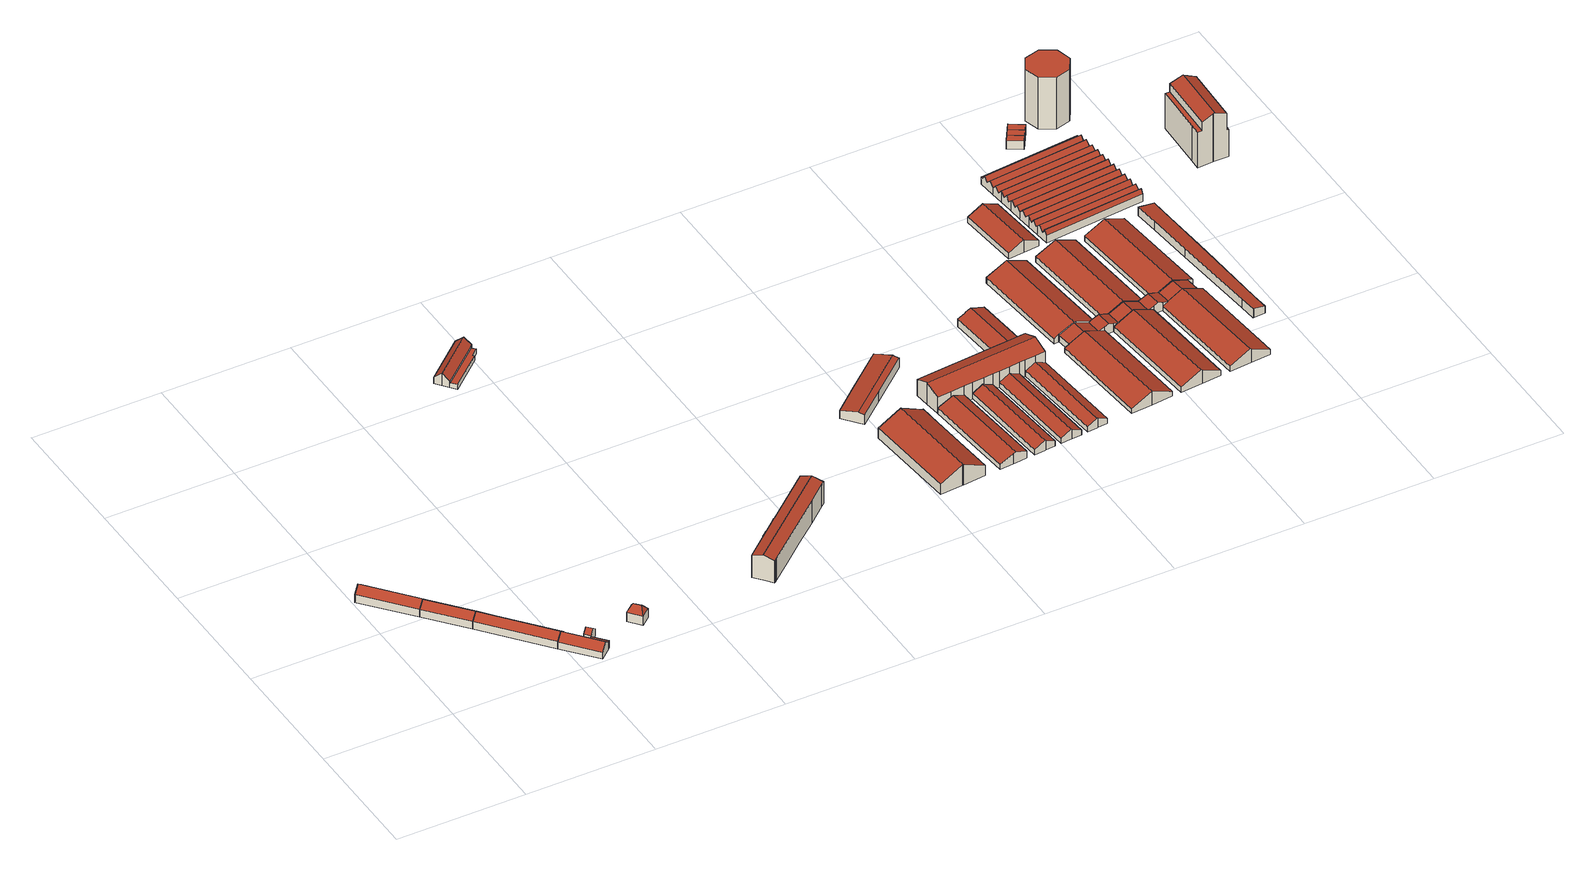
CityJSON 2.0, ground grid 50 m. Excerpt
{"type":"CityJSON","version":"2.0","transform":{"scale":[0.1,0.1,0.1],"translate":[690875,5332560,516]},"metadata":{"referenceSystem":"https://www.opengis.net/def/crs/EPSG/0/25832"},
"CityObjects":{
"building1":{"type":"Building","attributes":{"Gemeindeschluessel":"09162000","HoeheDach":"522.750","HoeheGrund":"517.230","Methode":"1000","NiedrigsteTraufeDesGebaeudes":"520.498","Geometrietyp2DReferenz":"3000","function":"31001_9998","roofType":"3100","measuredHeight":5.52,"storeysAboveGround":1},"geometry":[{"type":"MultiSurface","lod":"2","boundaries":[[[0,1,2,3]],[[4,5,3,2,6,7]],[[6,2,1,8]],[[9,8,1,0,10,11]],[[4,7,9,11]],[[5,4,11,10,0,3]],[[7,6,8,9]]],"semantics":{"surfaces":[{"type":"WallSurface"},{"type":"RoofSurface"},{"type":"GroundSurface"}],"values":[0,0,1,0,0,2,1]}}]},
"building2":{"type":"Building","attributes":{"Gemeindeschluessel":"09162000","HoeheDach":"522.681","HoeheGrund":"517.318","Methode":"1000","NiedrigsteTraufeDesGebaeudes":"520.516","Geometrietyp2DReferenz":"3000","function":"51009_1610","roofType":"3100","measuredHeight":5.36},"geometry":[{"type":"MultiSurface","lod":"2","boundaries":[[[12,13,14,15,16]],[[15,14,17,7]],[[18,7,17,2,19]],[[18,19,12,16]],[[19,2,13,12]],[[16,15,7,18]],[[14,13,2,17]]],"semantics":{"surfaces":[{"type":"WallSurface"},{"type":"RoofSurface"},{"type":"GroundSurface"}],"values":[0,1,0,2,0,0,1]}}]},
"building3":{"type":"Building","attributes":{"Gemeindeschluessel":"09162000","HoeheDach":"522.733","HoeheGrund":"517.330","Methode":"1000","NiedrigsteTraufeDesGebaeudes":"520.486","Geometrietyp2DReferenz":"3000","function":"31001_2000","roofType":"3100","measuredHeight":5.4},"geometry":[{"type":"MultiSurface","lod":"2","boundaries":[[[20,21,22,13,14]],[[23,24,25,21,20,26]],[[12,13,22,27]],[[27,22,21,25]],[[24,23,16,28,12,27,25]],[[15,14,13,12,28,16]],[[26,20,14,15]],[[23,26,15,16]]],"semantics":{"surfaces":[{"type":"RoofSurface"},{"type":"WallSurface"},{"type":"GroundSurface"}],"values":[0,1,1,1,2,1,0,1]}}]},
"building4":{"type":"Building","attributes":{"Gemeindeschluessel":"09162000","HoeheDach":"522.640","HoeheGrund":"517.350","Methode":"2000","NiedrigsteTraufeDesGebaeudes":"520.290","Geometrietyp2DReferenz":"3000","function":"31001_9998","roofType":"3100","measuredHeight":5.29,"storeysAboveGround":1},"geometry":[{"type":"MultiSurface","lod":"2","boundaries":[[[29,30,31,32,33]],[[29,33,34,35]],[[36,37,38,39,34,33,32]],[[40,41,42,43]],[[44,36,32,31]],[[45,46,30,29,35,47,40,43]],[[46,44,31,30]],[[40,47,39,41]],[[35,34,39,47]],[[45,43,42,38,37]],[[46,45,37,36,44]],[[38,42,41,39]]],"semantics":{"surfaces":[{"type":"WallSurface"},{"type":"RoofSurface"},{"type":"GroundSurface"}],"values":[0,0,1,0,1,2,0,0,0,0,0,1]}}]},
"building5":{"type":"Building","attributes":{"Gemeindeschluessel":"09162000","HoeheDach":"522.169","HoeheGrund":"517.590","Methode":"1000","NiedrigsteTraufeDesGebaeudes":"520.610","Geometrietyp2DReferenz":"3000","function":"31001_2000","roofType":"3100","measuredHeight":4.58},"geometry":[{"type":"MultiSurface","lod":"2","boundaries":[[[48,49,50,51]],[[52,53,51,50,54,55]],[[56,57,49,48,58,59]],[[54,50,49,57]],[[55,54,57,56]],[[53,52,59,58,48,51]],[[52,55,56,59]]],"semantics":{"surfaces":[{"type":"WallSurface"},{"type":"RoofSurface"},{"type":"GroundSurface"}],"values":[0,0,0,1,1,2,0]}}]},
"building6":{"type":"Building","attributes":{"Gemeindeschluessel":"09162000","HoeheDach":"524.020","HoeheGrund":"517.630","Methode":"2000","NiedrigsteTraufeDesGebaeudes":"521.269","Geometrietyp2DReferenz":"3000","function":"31001_2523","roofType":"3200","measuredHeight":6.39},"geometry":[{"type":"MultiSurface","lod":"2","boundaries":[[[60,61,62,63,64,65]],[[61,60,66]],[[67,68,69,70,71,72,73]],[[66,60,65,74,75]],[[68,67,73,62,61,66]],[[65,64,74]],[[68,66,75,69]],[[75,74,64,63,72,71,70,69]],[[72,63,62,73]]],"semantics":{"surfaces":[{"type":"RoofSurface"},{"type":"GroundSurface"},{"type":"WallSurface"}],"values":[0,0,1,0,2,0,2,2,2]}}]},
"building7":{"type":"Building","attributes":{"Gemeindeschluessel":"09162000","HoeheDach":"521.480","HoeheGrund":"516.257","Methode":"2000","NiedrigsteTraufeDesGebaeudes":"518.400","Geometrietyp2DReferenz":"3000","function":"31001_2000","roofType":"3100","measuredHeight":5.22,"storeysAboveGround":1},"geometry":[{"type":"MultiSurface","lod":"2","boundaries":[[[76,77,78,79]],[[80,81,82,83]],[[84,85,86,87,88]],[[89,90,91,92,93,76,79,94,80,83,95]],[[94,96,81,80]],[[97,98,99,100]],[[76,93,92,84,88,77]],[[89,95,101,100,99,102]],[[101,82,81,96,97,100]],[[102,99,98,78,77,88,87]],[[90,86,85,91]],[[83,82,101,95]],[[94,79,78,98,97,96]],[[91,85,84,92]],[[90,89,102,87,86]]],"semantics":{"surfaces":[{"type":"WallSurface"},{"type":"RoofSurface"},{"type":"GroundSurface"}],"values":[0,0,1,2,0,0,0,0,1,1,0,0,0,0,0]}}]},
"building8":{"type":"Building","attributes":{"Gemeindeschluessel":"09162000","HoeheDach":"528.301","HoeheGrund":"517.641","Methode":"2000","NiedrigsteTraufeDesGebaeudes":"520.600","Geometrietyp2DReferenz":"3000","function":"31001_2000","roofType":"3100","measuredHeight":10.66,"storeysAboveGround":3},"geometry":[{"type":"MultiSurface","lod":"2","boundaries":[[[103,104,105,106,107]],[[108,109,110,111,112,113,114]],[[115,116,113,103,107]],[[117,110,109,118]],[[118,109,119,120]],[[120,119,121,122]],[[123,124,105,104,112,111]],[[115,125,124,123,117,118,120,122,126,127,128,129,130,131,132,133,116]],[[130,134,135,131]],[[136,137,129,128,127,126]],[[122,121,136,126]],[[115,107,106,125]],[[132,131,135,108,114,133]],[[103,113,112,104]],[[125,106,105,124]],[[123,111,110,117]],[[133,114,113,116]],[[129,137,134,130]],[[136,121,119,109,108,135,134,137]]],"semantics":{"surfaces":[{"type":"RoofSurface"},{"type":"WallSurface"},{"type":"GroundSurface"}],"values":[0,0,1,1,1,1,1,2,1,1,1,1,1,1,1,1,1,1,0]}}]},
"building9":{"type":"Building","attributes":{"Gemeindeschluessel":"09162000","HoeheDach":"525.879","HoeheGrund":"517.080","Methode":"1000","NiedrigsteTraufeDesGebaeudes":"521.305","Geometrietyp2DReferenz":"3000","function":"31001_2000","roofType":"3100","measuredHeight":8.8},"geometry":[{"type":"MultiSurface","lod":"2","boundaries":[[[138,139,140,141,142,143]],[[144,145,146,147,143,142,141,148,149,150,151]],[[140,152,153,149,148,141]],[[146,154,155,147]],[[156,157,158,159,153,152,140,139]],[[147,155,138,143]],[[151,158,157,144]],[[159,158,151,150,149,153]],[[146,145,144,157,156,154]],[[155,154,156,139,138]]],"semantics":{"surfaces":[{"type":"WallSurface"},{"type":"GroundSurface"},{"type":"RoofSurface"}],"values":[0,1,0,0,2,0,0,0,0,2]}}]},
"building10":{"type":"Building","attributes":{"Gemeindeschluessel":"09162000","HoeheDach":"521.770","HoeheGrund":"517.180","Methode":"2000","NiedrigsteTraufeDesGebaeudes":"520.535","Geometrietyp2DReferenz":"3000","function":"31001_2000","roofType":"3100","measuredHeight":4.59},"geometry":[{"type":"MultiSurface","lod":"2","boundaries":[[[160,161,162,163]],[[164,165,166,167,168,169]],[[168,167,166,170,171,172]],[[173,174,161,160]],[[175,176,162,161,174,165,164]],[[163,177,178,179,180,172,171,170,181,173,160]],[[180,169,168,172]],[[163,162,176,177]],[[179,178,177,176,175,164,169,180]],[[165,174,173,181,170,166]]],"semantics":{"surfaces":[{"type":"WallSurface"},{"type":"RoofSurface"},{"type":"GroundSurface"}],"values":[0,1,0,0,1,2,0,0,0,0]}}]},
"building11":{"type":"Building","attributes":{"Gemeindeschluessel":"09162000","HoeheDach":"521.680","HoeheGrund":"516.860","Methode":"2000","NiedrigsteTraufeDesGebaeudes":"519.199","Geometrietyp2DReferenz":"3000","function":"31001_2000","roofType":"3100","measuredHeight":4.82},"geometry":[{"type":"MultiSurface","lod":"2","boundaries":[[[182,183,184,185,186,187]],[[188,183,182,189]],[[189,182,187,190]],[[191,192,193,194]],[[188,195,194,193,184,183]],[[184,193,192,185]],[[195,188,189,190,196,197,191,194]],[[186,185,192,191,197,196]],[[190,187,186,196]]],"semantics":{"surfaces":[{"type":"RoofSurface"},{"type":"WallSurface"},{"type":"GroundSurface"}],"values":[0,1,1,1,1,0,2,1,1]}}]},
"building12":{"type":"Building","attributes":{"Gemeindeschluessel":"09162000","HoeheDach":"521.240","HoeheGrund":"516.860","Methode":"2000","NiedrigsteTraufeDesGebaeudes":"519.103","Geometrietyp2DReferenz":"3000","function":"31001_2000","roofType":"3100","measuredHeight":4.38},"geometry":[{"type":"MultiSurface","lod":"2","boundaries":[[[198,199,200,201,202,203,204,205]],[[200,206,207,201]],[[200,199,198,208,209,206]],[[209,208,210,211,212,213]],[[207,213,212,203,202,201]],[[204,211,210,205]],[[205,210,208,198]],[[206,209,213,207]],[[203,212,211,204]]],"semantics":{"surfaces":[{"type":"GroundSurface"},{"type":"WallSurface"},{"type":"RoofSurface"}],"values":[0,1,1,2,1,1,1,2,1]}}]},
"building13":{"type":"Building","attributes":{"Gemeindeschluessel":"09162000","HoeheDach":"526.147","HoeheGrund":"516.790","Methode":"1000","NiedrigsteTraufeDesGebaeudes":"523.702","Geometrietyp2DReferenz":"3000","function":"31001_9998","roofType":"3100","measuredHeight":9.36,"storeysAboveGround":2},"geometry":[{"type":"MultiSurface","lod":"2","boundaries":[[[214,215,216,217,218,219,220,221,222,223,224,225,226,227,228,229,230,231,232,233,234]],[[214,235,236,215]],[[216,237,238,217]],[[230,239,240,231]],[[223,241,242,224]],[[220,243,244,221]],[[221,244,245,222]],[[219,246,243,220]],[[218,247,246,219]],[[234,248,235,214]],[[229,249,239,230]],[[228,250,249,229]],[[217,238,247,218]],[[231,240,251,232]],[[227,252,250,228]],[[253,254,255,251,240,239,249,250,252]],[[215,236,237,216]],[[222,245,241,223]],[[225,224,242,254,253,226]],[[242,241,245,244,243,246,247,238,237,236,235,248,255,254]],[[248,234,233,232,251,255]],[[226,253,252,227]]],"semantics":{"surfaces":[{"type":"GroundSurface"},{"type":"WallSurface"},{"type":"RoofSurface"}],"values":[0,1,1,1,1,1,1,1,1,1,1,1,1,1,1,2,1,1,1,2,1,1]}}]},
"building14":{"type":"Building","attributes":{"Gemeindeschluessel":"09162000","HoeheDach":"521.110","HoeheGrund":"516.980","Methode":"2000","NiedrigsteTraufeDesGebaeudes":"519.121","Geometrietyp2DReferenz":"3000","function":"31001_2000","roofType":"3100","measuredHeight":4.13},"geometry":[{"type":"MultiSurface","lod":"2","boundaries":[[[256,257,258,259]],[[260,261,262,263]],[[264,265,266,267,257,256]],[[264,256,259,268]],[[266,265,264,268,269,270,260,263]],[[263,262,267,266]],[[270,271,261,260]],[[259,258,271,270,269,268]],[[257,267,262,261,271,258]]],"semantics":{"surfaces":[{"type":"RoofSurface"},{"type":"WallSurface"},{"type":"GroundSurface"}],"values":[0,1,1,1,2,1,1,1,0]}}]},
"building15":{"type":"Building","attributes":{"Gemeindeschluessel":"09162000","HoeheDach":"521.120","HoeheGrund":"516.960","Methode":"2000","NiedrigsteTraufeDesGebaeudes":"519.243","Geometrietyp2DReferenz":"3000","function":"31001_2000","roofType":"3100","measuredHeight":4.16},"geometry":[{"type":"MultiSurface","lod":"2","boundaries":[[[272,273,274,275,276,277]],[[277,276,278,279]],[[280,278,281,282]],[[274,273,272,283,280,282,284]],[[276,275,285,281,278]],[[284,285,275,274]],[[282,281,285,284]],[[272,277,279,283]],[[283,279,278,280]]],"semantics":{"surfaces":[{"type":"WallSurface"},{"type":"RoofSurface"},{"type":"GroundSurface"}],"values":[0,1,0,2,1,0,0,0,0]}}]},
"building16":{"type":"Building","attributes":{"Gemeindeschluessel":"09162000","HoeheDach":"521.999","HoeheGrund":"516.830","Methode":"1000","NiedrigsteTraufeDesGebaeudes":"519.970","Geometrietyp2DReferenz":"3000","function":"31001_9998","roofType":"3100","measuredHeight":5.17},"geometry":[{"type":"MultiSurface","lod":"2","boundaries":[[[286,287,288,289,290,291]],[[292,293,294,295]],[[296,291,290,297]],[[289,288,293,292,298,299]],[[229,300,228,296,297,299,298,292,295,230]],[[228,286,291,296]],[[295,294,301,230]],[[228,300,229,302,287,286]],[[297,290,289,299]],[[287,302,301,294,293,288]],[[230,301,302,229]]],"semantics":{"surfaces":[{"type":"RoofSurface"},{"type":"WallSurface"},{"type":"GroundSurface"}],"values":[0,1,1,1,2,1,1,1,1,0,1]}}]},
"building17":{"type":"Building","attributes":{"Gemeindeschluessel":"09162000","HoeheDach":"522.390","HoeheGrund":"516.820","Methode":"2000","NiedrigsteTraufeDesGebaeudes":"518.792","Geometrietyp2DReferenz":"3000","function":"31001_2000","roofType":"3100","measuredHeight":5.57},"geometry":[{"type":"MultiSurface","lod":"2","boundaries":[[[303,304,305,306]],[[307,308,309,310,311,312]],[[313,308,307,314]],[[315,307,312,305,304,316]],[[317,311,310,318]],[[318,310,309,319]],[[320,316,304,303]],[[321,314,307,315]],[[319,309,308,313]],[[314,321,320,303,306,322,317,318,319,313]],[[305,312,311,317,322,306]],[[321,315,316,320]]],"semantics":{"surfaces":[{"type":"WallSurface"},{"type":"RoofSurface"},{"type":"GroundSurface"}],"values":[0,1,0,1,0,0,0,0,0,2,0,0]}}]},
"building18":{"type":"Building","attributes":{"Gemeindeschluessel":"09162000","HoeheDach":"522.390","HoeheGrund":"516.500","Methode":"2000","NiedrigsteTraufeDesGebaeudes":"518.807","Geometrietyp2DReferenz":"3000","function":"31001_2000","roofType":"3100","measuredHeight":5.89},"geometry":[{"type":"MultiSurface","lod":"2","boundaries":[[[323,324,325,326,327,328]],[[329,330,331,332,325,324]],[[327,326,333,334,335,336]],[[337,338,339,340]],[[329,324,323,341]],[[342,328,327,336]],[[341,323,328,342]],[[325,332,339,338,333,326]],[[331,330,329,341,342,336,335,334,337,340]],[[340,339,332,331]],[[334,333,338,337]]],"semantics":{"surfaces":[{"type":"RoofSurface"},{"type":"WallSurface"},{"type":"GroundSurface"}],"values":[0,1,1,1,1,1,1,0,2,1,1]}}]},
"building19":{"type":"Building","attributes":{"Gemeindeschluessel":"09162000","HoeheDach":"522.700","HoeheGrund":"516.770","Methode":"2000","NiedrigsteTraufeDesGebaeudes":"518.921","Geometrietyp2DReferenz":"3000","function":"31001_2000","roofType":"3100","measuredHeight":5.93},"geometry":[{"type":"MultiSurface","lod":"2","boundaries":[[[343,344,345,346]],[[347,348,349,350,351]],[[349,348,345,344,352,353]],[[351,350,354,355]],[[355,356,343,346,347,351]],[[355,354,353,352,356]],[[346,345,348,347]],[[356,352,344,343]],[[350,349,353,354]]],"semantics":{"surfaces":[{"type":"WallSurface"},{"type":"RoofSurface"},{"type":"GroundSurface"}],"values":[0,0,1,0,2,0,0,0,1]}}]},
"building20":{"type":"Building","attributes":{"Gemeindeschluessel":"09162000","HoeheDach":"522.080","HoeheGrund":"516.760","Methode":"2000","NiedrigsteTraufeDesGebaeudes":"519.580","Geometrietyp2DReferenz":"3000","function":"31001_2000","roofType":"3100","measuredHeight":5.32},"geometry":[{"type":"MultiSurface","lod":"2","boundaries":[[[356,343,357,358,359]],[[360,361,362,363,364]],[[365,366,367,368,369]],[[370,371,372,373,374,375]],[[355,356,359,376,377,378]],[[379,380,363,362]],[[366,370,375,381,367]],[[382,383,384,385,386,387]],[[388,360,364,387,386]],[[389,390,391,392,369,368]],[[343,393,390,389,357]],[[376,359,358,381,375,374]],[[306,317,394,380,379]],[[377,376,374,373]],[[395,396,397,398]],[[318,355,378,384,383]],[[393,399,400,401,391,390]],[[384,378,377,373,372,385]],[[393,343,356,355,318,317,306,361,360,388,371,370,366,365,395,398,402,399]],[[401,400,403,397,396,404]],[[395,365,369,392,404,396]],[[306,379,362,361]],[[391,401,404,392]],[[358,357,389,368,367,381]],[[317,318,383,382,394]],[[380,394,382,387,364,363]],[[398,397,403,402]],[[402,403,400,399]],[[371,388,386,385,372]]],"semantics":{"surfaces":[{"type":"WallSurface"},{"type":"RoofSurface"},{"type":"GroundSurface"}],"values":[0,0,0,0,0,1,0,1,0,1,0,1,0,1,0,0,0,1,2,1,0,0,1,1,0,1,0,0,0]}}]},
"building21":{"type":"Building","attributes":{"Gemeindeschluessel":"09162000","HoeheDach":"521.976","HoeheGrund":"516.590","Methode":"1000","NiedrigsteTraufeDesGebaeudes":"519.124","Geometrietyp2DReferenz":"3000","function":"31001_2000","roofType":"3100","measuredHeight":5.39,"storeysAboveGround":1},"geometry":[{"type":"MultiSurface","lod":"2","boundaries":[[[405,406,407,408]],[[409,410,411,412,405,408]],[[409,413,414,410]],[[408,407,413,409]],[[410,414,415,411]],[[413,407,406,416]],[[415,416,406,405,412,411]],[[414,413,416,415]]],"semantics":{"surfaces":[{"type":"WallSurface"},{"type":"GroundSurface"},{"type":"RoofSurface"}],"values":[0,1,0,0,0,2,0,2]}}]},
"building22":{"type":"Building","attributes":{"Gemeindeschluessel":"09162000","HoeheDach":"522.300","HoeheGrund":"516.568","Methode":"2000","NiedrigsteTraufeDesGebaeudes":"518.821","Geometrietyp2DReferenz":"3000","function":"31001_2000","roofType":"3100","measuredHeight":5.73},"geometry":[{"type":"MultiSurface","lod":"2","boundaries":[[[417,418,419,420]],[[421,422,423,424]],[[420,419,425,426]],[[426,425,422,421,427]],[[427,421,424,428]],[[426,427,428,429,417,420]],[[423,422,425,419,418]],[[428,424,423,418,417,429]]],"semantics":{"surfaces":[{"type":"WallSurface"},{"type":"RoofSurface"},{"type":"GroundSurface"}],"values":[0,1,0,0,0,2,1,0]}}]},
"building23":{"type":"Building","attributes":{"Gemeindeschluessel":"09162000","HoeheDach":"522.700","HoeheGrund":"516.784","Methode":"2000","NiedrigsteTraufeDesGebaeudes":"518.921","Geometrietyp2DReferenz":"3000","function":"31001_2000","roofType":"3100","measuredHeight":5.92},"geometry":[{"type":"MultiSurface","lod":"2","boundaries":[[[399,430,431,402]],[[432,433,434,435]],[[434,436,437,438,431,430,435]],[[439,393,399,402,440,441,442]],[[439,442,436,434,433]],[[440,438,437,441]],[[402,431,438,440]],[[432,393,439,433]],[[435,430,399,393,432]],[[441,437,436,442]]],"semantics":{"surfaces":[{"type":"WallSurface"},{"type":"RoofSurface"},{"type":"GroundSurface"}],"values":[0,1,1,2,0,0,0,0,0,0]}}]},
"building24":{"type":"Building","attributes":{"Gemeindeschluessel":"09162000","HoeheDach":"522.300","HoeheGrund":"516.620","Methode":"2000","NiedrigsteTraufeDesGebaeudes":"518.798","Geometrietyp2DReferenz":"3000","function":"31001_2000","roofType":"3100","measuredHeight":5.68},"geometry":[{"type":"MultiSurface","lod":"2","boundaries":[[[443,444,445,446,447,448,449]],[[450,444,443,451,452]],[[451,443,449,453]],[[454,455,456,457,458,450,452]],[[456,447,446,457]],[[457,446,445,458]],[[454,453,449,448,455]],[[452,451,453,454]],[[455,448,447,456]],[[458,445,444,450]]],"semantics":{"surfaces":[{"type":"RoofSurface"},{"type":"WallSurface"},{"type":"GroundSurface"}],"values":[0,1,0,2,1,1,1,1,1,1]}}]},
"building25":{"type":"Building","attributes":{"Gemeindeschluessel":"09162000","HoeheDach":"521.490","HoeheGrund":"516.574","Methode":"2000","NiedrigsteTraufeDesGebaeudes":"519.600","Geometrietyp2DReferenz":"3000","function":"31001_2000","roofType":"3100","measuredHeight":4.92},"geometry":[{"type":"MultiSurface","lod":"2","boundaries":[[[459,460,461,462,463,464,465,466]],[[467,468,469,470]],[[471,472,473,474,475,476,477,478]],[[479,480,481,482]],[[482,481,468,467]],[[483,484,485,486]],[[487,488,489,490,491]],[[464,473,472,465]],[[492,480,493,494,495,496,497]],[[498,499,500,501]],[[471,478,502,503,504,492,497,491,490,489,505,506,507,508,509,459,466]],[[510,511,512,496,495,513]],[[478,477,514,485,484,515,516,502]],[[460,517,514,477,476,461]],[[497,496,512,500,499,487,491]],[[518,493,480,479]],[[519,520,521,516,515,522]],[[503,523,524,525,526,527,504]],[[504,527,469,468,481,480,492]],[[462,475,474,463]],[[528,525,524,529]],[[508,530,531,532,520,519,509]],[[486,485,514,517]],[[530,529,524,523,533,531]],[[507,534,535,528,529,530,508]],[[461,476,475,462]],[[509,519,522,483,486,517,460,459]],[[536,494,493,518]],[[463,474,473,464]],[[513,495,494,536]],[[466,465,472,471]],[[532,537,521,520]],[[487,499,498,488]],[[506,479,482,467,470,534,507]],[[502,516,521,537,533,523,503]],[[505,510,513,536,518,479,506]],[[531,533,537,532]],[[501,500,512,511]],[[534,470,469,527,526,535]],[[535,526,525,528]],[[522,515,484,483]],[[489,488,498,501,511,510,505]]],"semantics":{"surfaces":[{"type":"WallSurface"},{"type":"RoofSurface"},{"type":"GroundSurface"}],"values":[0,1,0,1,1,1,0,1,0,1,2,1,0,1,0,1,1,0,0,1,1,0,1,1,0,1,0,1,1,1,0,1,1,0,0,0,1,1,1,1,1,0]}}]},
"building26":{"type":"Building","attributes":{"Gemeindeschluessel":"09162000","HoeheDach":"520.349","HoeheGrund":"516.610","Methode":"1000","NiedrigsteTraufeDesGebaeudes":"519.242","Geometrietyp2DReferenz":"3000","function":"31001_2000","roofType":"1000","measuredHeight":3.74,"storeysAboveGround":1},"geometry":[{"type":"MultiSurface","lod":"2","boundaries":[[[538,539,540,541]],[[542,543,544,545]],[[546,547,548,549]],[[550,551,539,538,552,553,549,548]],[[554,555,543,542]],[[556,557,555,554]],[[558,559,547,546,560,561]],[[562,563,558,561]],[[544,543,555,557,564,540,539,551,550,548,547,559,558,563]],[[541,540,564,565]],[[545,544,563,562]],[[565,556,554,542,545,562,561,560,546,549,553,552,538,541]],[[565,564,557,556]]],"semantics":{"surfaces":[{"type":"WallSurface"},{"type":"RoofSurface"},{"type":"GroundSurface"}],"values":[0,0,0,0,0,0,0,0,1,0,0,2,0]}}]},
"building27":{"type":"Building","attributes":{"Gemeindeschluessel":"09162000","HoeheDach":"520.663","HoeheGrund":"517.010","Methode":"1000","NiedrigsteTraufeDesGebaeudes":"520.663","Geometrietyp2DReferenz":"3000","function":"31001_2000","roofType":"1000","measuredHeight":3.65},"geometry":[{"type":"MultiSurface","lod":"2","boundaries":[[[566,567,568,569]],[[569,568,570,571]],[[571,570,572,573]],[[572,570,568,567,574]],[[575,574,567,566]],[[575,566,569,571,573]],[[573,572,574,575]]],"semantics":{"surfaces":[{"type":"WallSurface"},{"type":"RoofSurface"},{"type":"GroundSurface"}],"values":[0,0,0,1,0,2,0]}}]},
"building28":{"type":"Building","attributes":{"Gemeindeschluessel":"09162000","HoeheDach":"520.692","HoeheGrund":"516.970","Methode":"1000","NiedrigsteTraufeDesGebaeudes":"520.692","Geometrietyp2DReferenz":"3000","function":"31001_2000","roofType":"1000","measuredHeight":3.72},"geometry":[{"type":"MultiSurface","lod":"2","boundaries":[[[576,577,578,579]],[[579,578,568,569]],[[566,576,579,569]],[[566,567,577,576]],[[568,578,577,567]],[[569,568,567,566]]],"semantics":{"surfaces":[{"type":"WallSurface"},{"type":"GroundSurface"},{"type":"RoofSurface"}],"values":[0,0,1,0,2,0]}}]},
"building29":{"type":"Building","attributes":{"Gemeindeschluessel":"09162000","HoeheDach":"520.675","HoeheGrund":"516.990","Methode":"1000","NiedrigsteTraufeDesGebaeudes":"520.675","Geometrietyp2DReferenz":"3000","function":"31001_2000","roofType":"1000","measuredHeight":3.69},"geometry":[{"type":"MultiSurface","lod":"2","boundaries":[[[580,581,582,583]],[[576,577,581,580]],[[583,582,578,579]],[[578,582,581,577]],[[576,580,583,579]],[[579,578,577,576]]],"semantics":{"surfaces":[{"type":"WallSurface"},{"type":"RoofSurface"},{"type":"GroundSurface"}],"values":[0,0,0,1,2,0]}}]},
"building30":{"type":"Building","attributes":{"Gemeindeschluessel":"09162000","HoeheDach":"538.940","HoeheGrund":"516.910","Methode":"1000","NiedrigsteTraufeDesGebaeudes":"538.940","Geometrietyp2DReferenz":"3000","function":"31001_1000","roofType":"1000","measuredHeight":22.03,"storeysAboveGround":6},"geometry":[{"type":"MultiSurface","lod":"2","boundaries":[[[584,585,586,587]],[[588,589,584,587,590,591,592,593]],[[588,594,595,589]],[[593,596,594,588]],[[592,597,596,593]],[[596,597,598,599,586,585,595,594]],[[587,586,599,590]],[[590,599,598,591]],[[591,598,597,592]],[[589,595,585,584]]],"semantics":{"surfaces":[{"type":"WallSurface"},{"type":"GroundSurface"},{"type":"RoofSurface"}],"values":[0,1,0,0,0,2,0,0,0,0]}}]},
"building31":{"type":"Building","attributes":{"Gemeindeschluessel":"09162000","HoeheDach":"537.300","HoeheGrund":"516.650","Methode":"2000","NiedrigsteTraufeDesGebaeudes":"528.100","Geometrietyp2DReferenz":"3000","function":"31001_9998","roofType":"3100","measuredHeight":20.65,"storeysAboveGround":5},"geometry":[{"type":"MultiSurface","lod":"2","boundaries":[[[600,601,602,603]],[[604,605,606,607,608,609,610]],[[611,612,606,605]],[[613,614,615,616,617,618]],[[613,618,601,600]],[[617,619,602,601,618]],[[620,621,608,607]],[[617,616,622,619]],[[606,612,623,624,625,620,607]],[[604,610,615,614]],[[604,614,613,600,603,626,627,628,611,605]],[[615,610,609,629,622,616]],[[628,623,612,611]],[[626,603,602,619,622,629,621,620,625]],[[608,621,629,609]],[[627,624,623,628]],[[626,625,624,627]]],"semantics":{"surfaces":[{"type":"WallSurface"},{"type":"RoofSurface"},{"type":"GroundSurface"}],"values":[0,0,0,0,0,1,0,0,1,0,2,1,0,0,1,0,0]}}]}
},
"vertices":[
[50,718,12],[50,718,45],[199,541,45],[199,541,12],[155,503,12],[177,522,12],[177,522,68],[155,503,45],[27,699,68],[5,680,45],[27,699,12],[5,680,12],
[322,396,13],[322,396,45],[300,377,67],[278,358,45],[278,358,13],[177,522,67],[155,503,13],[199,541,13],
[496,143,67],[518,162,45],[359,352,45],[474,124,13],[496,143,13],[518,162,13],[474,124,45],[359,352,13],[300,377,13],
[518,162,14],[474,124,14],[474,124,43],[496,143,66],[518,162,44],[519,162,43],[519,162,14],[600,20,66],[622,39,43],[623,39,43],[580,90,43],[587,95,14],[587,95,43],[629,45,43],[629,45,14],[578,1,43],[622,39,14],[578,1,14],[580,90,14],
[599,141,16],[599,141,46],[617,121,46],[617,121,16],[586,95,16],[602,108,16],[602,108,62],[586,95,46],[569,116,46],[584,129,62],[584,129,16],[569,116,16],
[795,119,80],[822,122,54],[822,123,53],[784,169,53],[784,168,53],[775,142,80],[786,92,53],[822,122,16],[786,92,16],[748,138,16],[748,139,16],[784,168,16],[784,169,16],[822,123,16],[748,139,53],[748,138,53],
[1021,1688,3],[1021,1688,31],[1013,1680,31],[1013,1680,3],[1000,1641,3],[1000,1641,24],[1004,1637,24],[1004,1637,3],[983,1731,30],[823,1595,30],[841,1573,54],[842,1572,55],[1002,1709,55],[859,1551,3],[841,1573,3],[823,1595,3],[983,1731,3],[1002,1709,3],[1027,1665,3],[878,1528,3],[1027,1665,24],[1014,1679,24],[1014,1679,30],[861,1549,30],[861,1549,24],[878,1528,24],[859,1551,32],
[1374,261,46],[1394,279,46],[1375,302,46],[1365,293,46],[1354,284,46],[1257,109,123],[1611,404,123],[1584,436,110],[1395,278,110],[1394,279,110],[1374,261,110],[1231,141,110],[1354,284,16],[1374,261,16],[1584,436,16],[1611,404,16],[1638,371,110],[1638,371,16],[1625,361,110],[1625,361,16],[1395,278,16],[1375,302,16],[1365,293,16],[1550,298,16],[1461,224,16],[1373,150,16],[1297,88,16],[1285,77,16],[1284,77,16],[1257,109,16],[1231,141,16],[1285,77,110],[1284,77,110],[1550,298,110],[1297,88,110],
[1975,597,54],[2066,604,99],[2068,605,98],[2068,605,11],[2066,604,11],[1975,597,11],[2101,235,11],[2099,235,11],[2095,234,11],[2008,228,11],[2157,612,11],[2158,613,11],[2165,527,11],[2189,244,11],[2157,612,53],[2158,613,53],[2095,234,97],[2008,228,54],[2099,235,99],[2101,235,98],[2189,244,54],[2165,527,53],
[2224,896,12],[2224,896,53],[2074,769,53],[2074,769,12],[1957,701,58],[2209,914,58],[2165,966,45],[2136,942,45],[2015,839,45],[1915,753,46],[2165,966,12],[2136,942,12],[2015,839,12],[2213,909,12],[2213,909,56],[1961,696,56],[1972,683,53],[1972,683,12],[1961,696,12],[1957,701,12],[1915,753,12],[2209,914,12],
[2250,249,32],[2303,254,53],[2313,255,57],[2279,624,57],[2270,623,53],[2216,618,32],[2303,254,9],[2250,249,9],[2216,618,9],[2325,628,9],[2325,628,39],[2359,260,39],[2359,260,9],[2313,255,9],[2270,623,9],[2279,624,9],
[2435,267,9],[2432,266,9],[2390,262,9],[2358,631,9],[2399,635,9],[2403,635,9],[2441,639,9],[2473,270,9],[2390,262,31],[2358,631,31],[2435,267,51],[2432,266,52],[2473,270,31],[2441,639,31],[2403,635,50],[2399,635,52],
[2613,655,8],[2572,651,8],[2548,649,8],[2509,645,8],[2466,641,8],[2441,639,8],[2403,635,8],[2358,631,8],[2325,628,8],[2270,623,8],[2216,618,8],[2210,678,8],[2210,680,8],[2204,738,8],[2528,768,8],[2586,773,8],[2638,778,8],[2643,778,8],[2648,722,8],[2648,718,8],[2653,658,8],[2613,655,77],[2572,651,77],[2548,649,77],[2509,645,77],[2638,778,77],[2643,778,77],[2270,623,77],[2216,618,77],[2403,635,77],[2358,631,77],[2325,628,77],[2441,639,77],[2466,641,77],[2653,658,77],[2586,773,77],[2528,768,77],[2648,722,100],[2204,738,77],[2210,680,101],[2210,678,101],[2648,718,101],
[2498,272,31],[2539,276,51],[2507,645,51],[2466,641,31],[2548,649,10],[2548,649,31],[2580,279,31],[2580,279,10],[2498,272,10],[2539,276,10],[2541,276,10],[2541,276,50],[2466,641,10],[2507,645,10],[2509,645,10],[2509,645,50],
[2605,282,10],[2645,286,10],[2646,286,10],[2646,286,51],[2645,286,51],[2605,282,32],[2613,655,51],[2572,651,32],[2613,655,10],[2653,658,32],[2653,658,10],[2572,651,10],[2686,290,10],[2686,290,32],
[2528,768,40],[2583,773,60],[2562,1006,60],[2539,1004,52],[2538,1001,51],[2507,998,40],[2565,1006,8],[2565,1006,59],[2616,1011,40],[2616,1011,8],[2507,998,8],[2538,1001,8],[2562,1006,8],[2539,1004,8],[2583,773,8],[2638,778,40],[2586,773,59],
[2755,699,8],[2755,699,30],[2770,700,37],[2770,700,8],[2868,307,64],[2950,316,28],[2950,318,28],[2914,714,28],[2835,706,63],[2832,706,64],[2950,316,8],[2868,307,8],[2785,299,28],[2750,698,28],[2835,706,8],[2914,714,8],[2950,318,8],[2750,698,8],[2785,299,8],[2832,706,8],
[2744,759,28],[2764,761,37],[2826,766,64],[2790,1167,64],[2708,1160,28],[2708,1157,28],[2764,761,5],[2826,766,5],[2832,767,5],[2832,767,62],[2794,1168,62],[2794,1168,5],[2790,1167,5],[2708,1160,5],[2872,1175,5],[2872,1175,28],[2909,774,28],[2909,774,5],[2744,759,5],[2708,1157,5],
[3112,732,8],[3112,732,29],[3147,333,29],[3147,333,8],[3071,326,8],[3071,326,65],[3067,325,67],[2986,318,29],[2986,318,8],[3039,725,63],[3031,724,67],[2951,717,29],[2951,717,8],[3039,725,8],
[3112,732,43],[3090,730,36],[3039,725,57],[2832,767,8],[2764,761,8],[2764,761,36],[2824,766,61],[2832,767,58],[3144,795,8],[3106,792,8],[3106,792,43],[3126,794,50],[3144,795,44],[3032,785,8],[2946,777,8],[2946,777,43],[2965,779,36],[3025,785,61],[3032,785,58],[3030,724,61],[2971,719,36],[2951,717,43],[2770,700,36],[2829,706,61],[3085,790,36],[2889,711,36],[2914,714,44],[2930,715,50],[2925,775,50],[2909,774,44],[2884,772,36],[2909,774,8],[3132,734,50],[3149,735,44],[3173,737,36],[3168,798,36],[3149,735,8],[2835,706,58],[3230,803,8],[3230,803,60],[3287,809,36],[3287,809,8],[3236,743,8],[3236,743,59],[3233,743,61],[3292,748,8],[3292,748,36],[3227,803,61],
[2936,1486,6],[2936,1486,31],[2959,1247,31],[2959,1247,6],[2898,1241,6],[2836,1235,6],[2813,1475,6],[2875,1480,6],[2898,1241,60],[2836,1235,31],[2813,1475,31],[2875,1480,60],
[3070,1192,6],[3070,1192,28],[3106,792,28],[3106,792,6],[2946,777,28],[3026,785,63],[2990,1185,63],[2909,1178,28],[3032,785,61],[3032,785,6],[2946,777,6],[2909,1178,6],[2996,1185,6],
[3236,743,64],[3292,748,39],[3149,735,29],[3185,336,29],[3266,344,67],[3231,743,67],[3271,345,65],[3348,352,29],[3313,751,29],[3185,336,8],[3313,751,8],[3348,352,8],[3271,345,8],
[3226,803,63],[3230,803,61],[3287,809,37],[3308,811,28],[3270,1212,28],[3196,1205,60],[3189,1204,63],[3230,803,6],[3144,795,28],[3144,795,6],[3108,1196,28],[3108,1196,6],[3196,1205,6],[3270,1212,6],[3308,811,6],[3287,809,6],
[2962,1566,6],[2962,1566,38],[2960,1582,55],[2959,1600,36],[2957,1613,55],[2956,1626,36],[2956,1636,36],[2956,1636,6],[2978,1389,55],[3370,1426,55],[3369,1442,36],[2976,1405,36],[3347,1673,6],[3347,1673,36],[3348,1662,36],[3349,1650,55],[3351,1637,36],[3352,1619,55],[3354,1602,38],[3354,1602,6],[2981,1355,55],[3373,1392,55],[3372,1409,36],[2979,1373,36],[2965,1531,36],[3357,1568,36],[3355,1584,55],[2963,1548,55],[3383,1287,37],[2991,1250,37],[2991,1250,6],[3329,1282,6],[3383,1287,6],[3373,1392,6],[3375,1374,36],[3376,1361,55],[3378,1347,36],[3378,1341,42],[3378,1341,6],[2990,1261,55],[3382,1297,55],[3381,1308,36],[2989,1271,36],[3359,1550,6],[3364,1498,6],[3369,1444,6],[2986,1304,6],[2981,1355,6],[2976,1407,6],[2971,1461,6],[2966,1514,6],[2986,1304,42],[2987,1291,55],[3379,1328,55],[2985,1311,36],[3354,1600,36],[3358,1552,55],[3359,1550,53],[2962,1564,36],[2983,1338,36],[2966,1514,53],[2968,1500,36],[3360,1536,36],[2966,1516,55],[3364,1498,47],[3364,1490,55],[3366,1472,36],[3367,1457,55],[3369,1444,38],[2974,1436,36],[2972,1453,55],[2971,1461,47],[2970,1471,36],[2969,1485,55],[3363,1507,36],[2976,1407,38],[2975,1421,55],[2984,1324,55],[3361,1522,55],
[3439,625,6],[3439,625,35],[3444,558,35],[3444,558,6],[3358,955,6],[3358,955,43],[3341,1132,43],[3341,1132,6],[3396,1232,6],[3396,1232,32],[3403,1137,33],[3403,1137,6],[3416,959,34],[3419,914,34],[3419,914,6],[3416,959,6],[3390,622,6],[3390,622,43],[3396,555,6],[3396,555,43],[3337,1228,43],[3388,1231,34],[3388,1231,6],[3337,1228,6],[3332,1227,6],[3332,1227,43],[3401,555,43],[3401,555,6],
[3136,1781,10],[3136,1781,47],[3187,1749,47],[3187,1749,10],[3172,1725,47],[3172,1725,10],[3171,1724,47],[3171,1724,10],[3120,1756,47],[3120,1756,10],
[3152,1807,10],[3152,1807,47],[3203,1775,47],[3203,1775,10],
[3168,1832,10],[3168,1832,47],[3219,1800,47],[3219,1800,10],
[3342,1929,9],[3342,1929,229],[3396,1898,229],[3396,1898,9],[3252,1859,9],[3282,1913,9],[3412,1838,9],[3382,1785,9],[3322,1768,9],[3268,1799,9],[3252,1859,229],[3282,1913,229],[3268,1799,229],[3322,1768,229],[3382,1785,229],[3412,1838,229],
[3635,1400,6],[3635,1400,156],[3642,1596,156],[3642,1596,6],[3697,1358,6],[3755,1359,6],[3755,1359,121],[3747,1359,121],[3747,1359,192],[3699,1358,213],[3697,1358,212],[3756,1404,6],[3756,1404,121],[3634,1356,6],[3693,1358,6],[3693,1358,210],[3651,1356,192],[3651,1356,156],[3634,1356,156],[3660,1594,156],[3756,1586,121],[3756,1586,192],[3660,1594,192],[3759,1580,121],[3762,1580,121],[3763,1585,121],[3763,1585,6],[3762,1580,6],[3759,1580,6],[3708,1590,213]
]}
